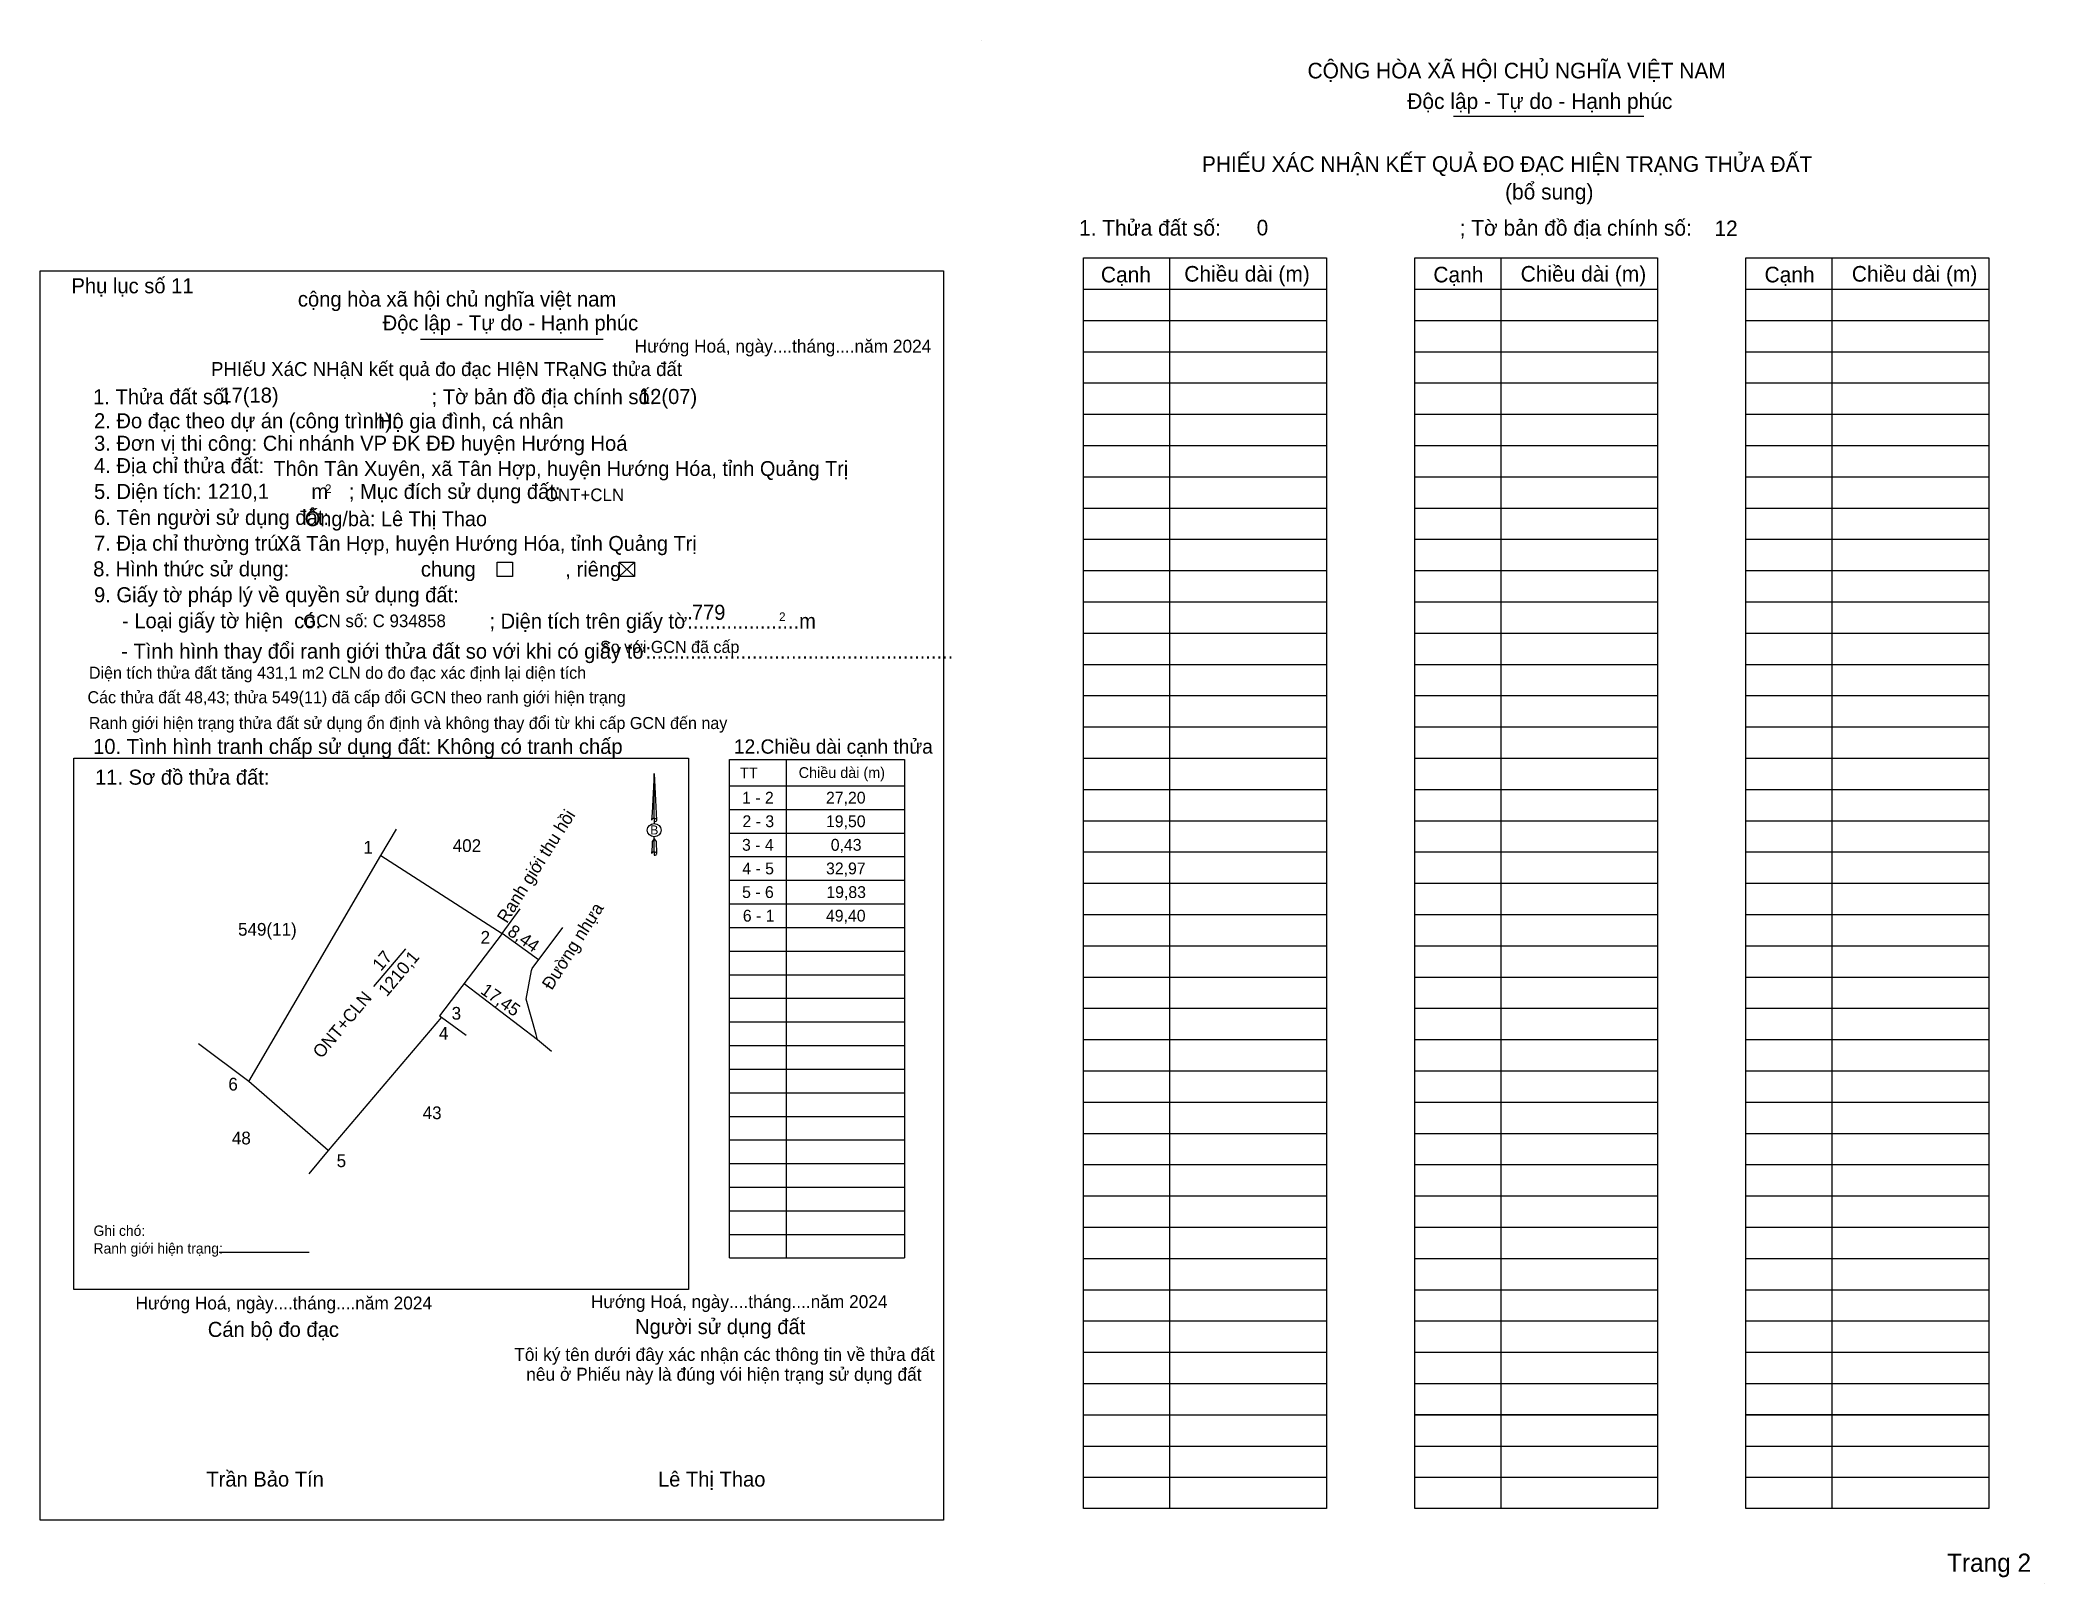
# Model space of a CAD drawing. Extents: x 551735 to 552113, y 1840874 to 1841165.
import ezdxf

# ---------------------------------------------------------------- set-up
doc = ezdxf.new("R2010")
doc.units = 0
for name, color, linetype in [('Level 1', 7, 'Continuous'), ('Level 10', 7, 'Continuous'), ('Level 13', 7, 'Continuous'), ('Level 23', 7, 'Continuous'), ('Level 27', 7, 'Continuous'), ('Level 3', 7, 'Continuous'), ('Level 36', 7, 'Continuous'), ('Level 40', 7, 'Continuous'), ('Level 52', 7, 'Continuous'), ('Level 53', 7, 'Continuous'), ('Level 6', 7, 'Continuous'), ('Level 9', 7, 'Continuous')]:
    doc.layers.add(name, color=color, linetype=linetype)

msp = doc.modelspace()

# ---------------------------------------------------------------- linework, layer by layer
at = {"layer": 'Level 1'}
for p, q in [((551912.69, 1841165.05), (551912.69, 1841165.05)), ((552001.64, 1841150.7), (552037.53, 1841150.7)), ((551948.09, 1841123.97), (551948.09, 1840888.08)), ((552010.54, 1841123.97), (552010.54, 1840888.08)), ((552072.98, 1841123.97), (552072.98, 1840888.08)), ((551931.87, 1841118.07), (551977.67, 1841118.07)), ((551994.32, 1841118.07), (552040.12, 1841118.07)), ((552056.77, 1841118.07), (552102.57, 1841118.07)), ((551931.87, 1841112.17), (551977.67, 1841112.17)), ((551994.32, 1841112.17), (552040.12, 1841112.17)), ((552056.77, 1841112.17), (552102.57, 1841112.17)), ((551931.87, 1841106.27), (551977.67, 1841106.27)), ((551994.32, 1841106.27), (552040.12, 1841106.27)), ((552056.77, 1841106.27), (552102.57, 1841106.27)), ((551931.87, 1841100.38), (551977.67, 1841100.38)), ((551994.32, 1841100.38), (552040.12, 1841100.38)), ((552056.77, 1841100.38), (552102.57, 1841100.38)), ((551931.87, 1841094.48), (551977.67, 1841094.48)), ((551994.32, 1841094.48), (552040.12, 1841094.48)), ((552056.77, 1841094.48), (552102.57, 1841094.48)), ((551931.87, 1841088.58), (551977.67, 1841088.58)), ((551994.32, 1841088.58), (552040.12, 1841088.58)), ((552056.77, 1841088.58), (552102.57, 1841088.58)), ((551931.87, 1841082.69), (551977.67, 1841082.69)), ((551994.32, 1841082.69), (552040.12, 1841082.69)), ((552056.77, 1841082.69), (552102.57, 1841082.69)), ((551931.87, 1841076.79), (551977.67, 1841076.79)), ((551994.32, 1841076.79), (552040.12, 1841076.79)), ((552056.77, 1841076.79), (552102.57, 1841076.79)), ((551931.87, 1841070.89), (551977.67, 1841070.89)), ((551994.32, 1841070.89), (552040.12, 1841070.89)), ((552056.77, 1841070.89), (552102.57, 1841070.89)), ((551931.87, 1841064.99), (551977.67, 1841064.99)), ((551994.32, 1841064.99), (552040.12, 1841064.99)), ((552056.77, 1841064.99), (552102.57, 1841064.99)), ((551931.87, 1841059.1), (551977.67, 1841059.1)), ((551994.32, 1841059.1), (552040.12, 1841059.1)), ((552056.77, 1841059.1), (552102.57, 1841059.1)), ((551931.87, 1841053.2), (551977.67, 1841053.2)), ((551994.32, 1841053.2), (552040.12, 1841053.2)), ((552056.77, 1841053.2), (552102.57, 1841053.2)), ((551931.87, 1841047.3), (551977.67, 1841047.3)), ((551994.32, 1841047.3), (552040.12, 1841047.3)), ((552056.77, 1841047.3), (552102.57, 1841047.3)), ((551931.87, 1841041.41), (551977.67, 1841041.41)), ((551994.32, 1841041.41), (552040.12, 1841041.41)), ((552056.77, 1841041.41), (552102.57, 1841041.41)), ((551931.87, 1841035.51), (551977.67, 1841035.51)), ((551994.32, 1841035.51), (552040.12, 1841035.51)), ((552056.77, 1841035.51), (552102.57, 1841035.51)), ((551875.79, 1841029.37), (551875.79, 1840935.35)), ((551931.87, 1841029.61), (551977.67, 1841029.61)), ((551994.32, 1841029.61), (552040.12, 1841029.61)), ((552056.77, 1841029.61), (552102.57, 1841029.61)), ((551865.1, 1841024.39), (551898.12, 1841024.39)), ((551931.87, 1841023.71), (551977.67, 1841023.71)), ((551994.32, 1841023.71), (552040.12, 1841023.71)), ((552056.77, 1841023.71), (552102.57, 1841023.71)), ((551865.1, 1841019.94), (551898.12, 1841019.94)), ((551865.1, 1841015.49), (551898.12, 1841015.49)), ((551931.87, 1841017.82), (551977.67, 1841017.82)), ((551994.32, 1841017.82), (552040.12, 1841017.82)), ((552056.77, 1841017.82), (552102.57, 1841017.82)), ((551865.1, 1841011.04), (551898.12, 1841011.04)), ((551931.87, 1841011.92), (551977.67, 1841011.92)), ((551994.32, 1841011.92), (552040.12, 1841011.92)), ((552056.77, 1841011.92), (552102.57, 1841011.92)), ((551865.1, 1841006.58), (551898.12, 1841006.58)), ((551931.87, 1841006.02), (551977.67, 1841006.02)), ((551994.32, 1841006.02), (552040.12, 1841006.02)), ((552056.77, 1841006.02), (552102.57, 1841006.02)), ((551865.1, 1841002.13), (551898.12, 1841002.13)), ((551931.87, 1841000.13), (551977.67, 1841000.13)), ((551994.32, 1841000.13), (552040.12, 1841000.13)), ((552056.77, 1841000.13), (552102.57, 1841000.13)), ((551865.1, 1840997.68), (551898.12, 1840997.68)), ((551865.1, 1840993.23), (551898.12, 1840993.23)), ((551931.87, 1840994.23), (551977.67, 1840994.23)), ((551994.32, 1840994.23), (552040.12, 1840994.23)), ((552056.77, 1840994.23), (552102.57, 1840994.23)), ((551865.1, 1840988.78), (551898.12, 1840988.78)), ((551931.87, 1840988.33), (551977.67, 1840988.33)), ((551994.32, 1840988.33), (552040.12, 1840988.33)), ((552056.77, 1840988.33), (552102.57, 1840988.33)), ((551865.1, 1840984.32), (551898.12, 1840984.32)), ((551931.87, 1840982.44), (551977.67, 1840982.44)), ((551994.32, 1840982.44), (552040.12, 1840982.44)), ((552056.77, 1840982.44), (552102.57, 1840982.44)), ((551865.1, 1840979.87), (551898.12, 1840979.87)), ((551865.1, 1840975.42), (551898.12, 1840975.42)), ((551931.87, 1840976.54), (551977.67, 1840976.54)), ((551994.32, 1840976.54), (552040.12, 1840976.54)), ((552056.77, 1840976.54), (552102.57, 1840976.54)), ((551865.1, 1840970.97), (551898.12, 1840970.97)), ((551931.87, 1840970.64), (551977.67, 1840970.64)), ((551994.32, 1840970.64), (552040.12, 1840970.64)), ((552056.77, 1840970.64), (552102.57, 1840970.64)), ((551865.1, 1840966.52), (551898.12, 1840966.52)), ((551865.1, 1840962.06), (551898.12, 1840962.06)), ((551931.87, 1840964.74), (551977.67, 1840964.74)), ((551994.32, 1840964.74), (552040.12, 1840964.74)), ((552056.77, 1840964.74), (552102.57, 1840964.74)), ((551931.87, 1840958.85), (551977.67, 1840958.85)), ((551994.32, 1840958.85), (552040.12, 1840958.85)), ((552056.77, 1840958.85), (552102.57, 1840958.85)), ((551865.1, 1840957.61), (551898.12, 1840957.61)), ((551865.1, 1840953.16), (551898.12, 1840953.16)), ((551931.87, 1840952.95), (551977.67, 1840952.95)), ((551994.32, 1840952.95), (552040.12, 1840952.95)), ((552056.77, 1840952.95), (552102.57, 1840952.95)), ((551865.1, 1840948.71), (551898.12, 1840948.71)), ((551931.87, 1840947.05), (551977.67, 1840947.05)), ((551994.32, 1840947.05), (552040.12, 1840947.05)), ((552056.77, 1840947.05), (552102.57, 1840947.05)), ((551865.1, 1840944.25), (551898.12, 1840944.25)), ((551865.1, 1840939.8), (551898.12, 1840939.8)), ((551931.87, 1840941.16), (551977.67, 1840941.16)), ((551994.32, 1840941.16), (552040.12, 1840941.16)), ((552056.77, 1840941.16), (552102.57, 1840941.16)), ((551865.1, 1840935.35), (551898.12, 1840935.35)), ((551931.87, 1840935.26), (551977.67, 1840935.26)), ((551994.32, 1840935.26), (552040.12, 1840935.26)), ((552056.77, 1840935.26), (552102.57, 1840935.26)), ((551931.87, 1840929.36), (551977.67, 1840929.36)), ((551994.32, 1840929.36), (552040.12, 1840929.36)), ((552056.77, 1840929.36), (552102.57, 1840929.36)), ((551931.87, 1840923.46), (551977.67, 1840923.46)), ((551994.32, 1840923.46), (552040.12, 1840923.46)), ((552056.77, 1840923.46), (552102.57, 1840923.46)), ((551931.87, 1840917.57), (551977.67, 1840917.57)), ((551994.32, 1840917.57), (552040.12, 1840917.57)), ((552056.77, 1840917.57), (552102.57, 1840917.57)), ((551931.87, 1840911.67), (551977.67, 1840911.67)), ((551994.32, 1840911.67), (552040.12, 1840911.67)), ((552056.77, 1840911.67), (552102.57, 1840911.67)), ((551931.87, 1840905.77), (551977.67, 1840905.77)), ((551994.32, 1840905.77), (552040.12, 1840905.77)), ((552056.77, 1840905.77), (552102.57, 1840905.77)), ((551931.87, 1840899.88), (551977.67, 1840899.88)), ((551994.32, 1840899.88), (552040.12, 1840899.88)), ((552056.77, 1840899.88), (552102.57, 1840899.88)), ((551931.87, 1840893.98), (551977.67, 1840893.98)), ((551931.87, 1840893.98), (551977.67, 1840893.98)), ((551994.32, 1840893.98), (552040.12, 1840893.98)), ((551994.32, 1840893.98), (552040.12, 1840893.98)), ((552056.77, 1840893.98), (552102.57, 1840893.98)), ((552056.77, 1840893.98), (552102.57, 1840893.98)), ((552113.14, 1840873.87), (552113.14, 1840873.87))]:
    msp.add_line(p, q, dxfattribs=at)
for points in [[(551931.87, 1841123.97), (551977.67, 1841123.97), (551977.67, 1840888.08), (551931.87, 1840888.08)], [(551994.32, 1841123.97), (552040.12, 1841123.97), (552040.12, 1840905.77), (551994.32, 1840905.77)], [(551994.32, 1841123.97), (552040.12, 1841123.97), (552040.12, 1840888.08), (551994.32, 1840888.08)], [(552056.77, 1841123.97), (552102.57, 1841123.97), (552102.57, 1840905.77), (552056.77, 1840905.77)], [(552056.77, 1841123.97), (552102.57, 1841123.97), (552102.57, 1840888.08), (552056.77, 1840888.08)]]:
    msp.add_lwpolyline(points, close=True, dxfattribs=at)
msp.add_lwpolyline([(551865.1, 1840935.35), (551865.1, 1841029.37), (551898.12, 1841029.37), (551898.12, 1840935.35)], dxfattribs=at)
at = {"layer": 'Level 10'}
for p, q in [((551844.3, 1841066.59), (551847.23, 1841063.86)), ((551847.23, 1841066.59), (551844.3, 1841063.86)), ((551829.09, 1840991.57), (551822.26, 1840996.52)), ((551828.93, 1840976.5), (551815.06, 1840987.08)), ((551774.46, 1840968.63), (551764.98, 1840975.75))]:
    msp.add_line(p, q, dxfattribs=at)
msp.add_lwpolyline([(551810.78, 1840980.78), (551789.45, 1840955.64), (551774.46, 1840968.63), (551799.4, 1841011.27), (551822.26, 1840996.52), (551810.43, 1840981.02)], close=True, dxfattribs=at)
at = {"layer": 'Level 13'}
msp.add_line((551768.9, 1840936.43), (551785.85, 1840936.43), dxfattribs=at)
msp.add_lwpolyline([(551735.13, 1841121.5), (551905.46, 1841121.5), (551905.46, 1840885.91), (551735.13, 1840885.91)], close=True, dxfattribs=at)
at = {"layer": 'Level 23'}
msp.add_lwpolyline([(551831.52, 1840974.3), (551828.93, 1840976.5), (551828.65, 1840977.47), (551826.76, 1840984.16), (551827.81, 1840989.59), (551827.88, 1840989.96), (551833.66, 1840997.65)], dxfattribs=at)
at = {"layer": 'Level 27'}
for p, q in [((551799.4, 1841011.27), (551802.31, 1841016.24)), ((551822.26, 1840996.52), (551825.64, 1841001.18)), ((551810.78, 1840980.78), (551815.43, 1840977.39)), ((551789.45, 1840955.64), (551785.81, 1840951.19))]:
    msp.add_line(p, q, dxfattribs=at)
at = {"layer": 'Level 3'}
for p, q in [((551912.69, 1841165.05), (551912.69, 1841165.05)), ((552113.15, 1840873.87), (552113.15, 1840873.87))]:
    msp.add_line(p, q, dxfattribs=at)
at = {"layer": 'Level 40'}
for p, q in [((551850.92, 1841026.7), (551850.52, 1841019.32)), ((551850.92, 1841026.7), (551851.36, 1841017.95)), ((551850.92, 1841026.7), (551851.36, 1841017.95)), ((551850.92, 1841018.24), (551850.92, 1841026.7)), ((551850.92, 1841026.7), (551851.36, 1841017.95)), ((551850.52, 1841019.32), (551850.42, 1841017.95)), ((551850.92, 1841018.24), (551850.92, 1841017.92)), ((551850.92, 1841017.92), (551850.92, 1841017.67)), ((551850.92, 1841017.67), (551850.92, 1841017.33)), ((551850.92, 1841017.67), (551850.92, 1841017.33)), ((551850.92, 1841017.67), (551850.92, 1841017.33)), ((551850.92, 1841014.39), (551850.92, 1841014.78)), ((551850.92, 1841014.39), (551850.92, 1841014.78)), ((551850.92, 1841014.39), (551850.92, 1841014.78)), ((551851.36, 1841017.95), (551851.36, 1841017.95)), ((551850.52, 1841013.01), (551850.42, 1841011.62)), ((551850.54, 1841013.89), (551850.52, 1841013.01)), ((551850.92, 1841014.39), (551850.54, 1841013.89)), ((551850.92, 1841014.39), (551851.27, 1841013.89)), ((551850.92, 1841014.39), (551851.27, 1841013.89)), ((551850.92, 1841014.39), (551851.27, 1841013.89)), ((551850.92, 1841011.92), (551850.92, 1841014.39)), ((551850.92, 1841011.92), (551850.92, 1841011.57)), ((551850.92, 1841011.57), (551850.92, 1841011.33)), ((551851.27, 1841013.89), (551851.36, 1841011.62)), ((551851.27, 1841013.89), (551851.36, 1841011.62)), ((551851.27, 1841013.89), (551851.36, 1841011.62)), ((551851.36, 1841011.62), (551851.36, 1841011.62))]:
    msp.add_line(p, q, dxfattribs=at)
msp.add_ellipse((551850.92, 1841016.03), major_axis=(1.3, 0), ratio=0.952727, dxfattribs=at)
for centre, start_param, end_param in [((551850.92, 1841017.94), 1.570796, 3.074452), ((551850.92, 1841017.94), 0.067141, 1.570796), ((551850.92, 1841017.94), 4.712389, 6.283185), ((551850.92, 1841011.6), 2.491069, 3.074278), ((551850.92, 1841011.6), 1.570796, 2.491069), ((551850.92, 1841011.6), 0.067141, 1.570796), ((551850.92, 1841011.6), 4.712389, 6.283185)]:
    msp.add_ellipse(centre, major_axis=(0.478, 0), ratio=0.614131, start_param=start_param, end_param=end_param, dxfattribs=at)
at = {"layer": 'Level 53'}
for p, q in [((551735.12, 1841121.5), (551735.12, 1841121.5)), ((551806.86, 1841108.61), (551841.3, 1841108.61)), ((551741.49, 1841029.61), (551857.38, 1841029.61)), ((551741.49, 1840929.39), (551741.49, 1841029.61)), ((551857.38, 1841029.61), (551857.38, 1840929.39)), ((551857.38, 1840929.39), (551741.49, 1840929.39)), ((551905.44, 1840885.92), (551905.44, 1840885.92))]:
    msp.add_line(p, q, dxfattribs=at)
for points in [[(551821.29, 1841066.59), (551824.21, 1841066.59), (551824.21, 1841063.86), (551821.29, 1841063.86)], [(551844.3, 1841066.59), (551847.23, 1841066.59), (551847.23, 1841063.86), (551844.3, 1841063.86)]]:
    msp.add_lwpolyline(points, close=True, dxfattribs=at)
at = {"layer": 'Level 9'}
msp.add_line((551798.07, 1840986.53), (551804.06, 1840993.68), dxfattribs=at)

# ---------------------------------------------------------------- texts
at = {"layer": 'Level 1'}
for s, height, p in [('CỘNG HÒA XÃ HỘI CHỦ NGHĨA VIỆT NAM', 2.9486, (551974.11, 1841157.82)), ('Độc lập - Tự do - Hạnh phúc', 2.9486, (551992.92, 1841152.06)), ('PHIẾU XÁC NHẬN KẾT QUẢ ĐO ĐẠC HIỆN TRẠNG THỬA ĐẤT', 2.9486, (551954.19, 1841140.2)), ('(bổ sung)', 2.949, (552011.36, 1841134.98)), ('1. Thửa đất số:', 2.9486, (551931.02, 1841128.16)), ('; Tờ bản đồ địa chính số:', 2.9486, (552002.78, 1841128.16)), ('Cạnh', 2.949, (551935.15, 1841119.35)), ('Chiều dài (m)', 2.9486, (551950.87, 1841119.49)), ('Cạnh', 2.949, (551997.84, 1841119.35)), ('Chiều dài (m)', 2.9486, (552014.3, 1841119.49)), ('Cạnh', 2.949, (552060.29, 1841119.35)), ('Chiều dài (m)', 2.9486, (552076.74, 1841119.49)), ('TT', 2.027, (551867.11, 1841025.81)), ('Chiều dài (m)', 2.0274, (551878.16, 1841025.88)), ('Trang 2', 3.44, (552094.69, 1840876.15))]:
    msp.add_text(s, height=height, dxfattribs=at).set_placement(p)
at = {"layer": 'Level 13'}
for s, p in [('17', (551799.39, 1840989.3)), ('1210,1', (551800.51, 1840984.5)), ('ONT+CLN', (551788.16, 1840972.82))]:
    msp.add_text(s, height=2.398, rotation=50.0611, dxfattribs=at).set_placement(p)
at = {"layer": 'Level 36'}
for s, height, p in [('Ranh giới thu hồi', 2.3977, (551823.14, 1840998.31)), ('Đường nhựa', 2.398, (551831.61, 1840985.72))]:
    msp.add_text(s, height=height, rotation=57.722, dxfattribs=at).set_placement(p)
for s, p in [('402', (551812.93, 1841011.92)), ('549(11)', (551772.45, 1840996.13)), ('43', (551807.26, 1840961.53)), ('48', (551771.29, 1840956.77))]:
    msp.add_text(s, height=2.398, dxfattribs=at).set_placement(p)
at = {"layer": 'Level 40'}
msp.add_text('B', height=1.7, dxfattribs=at).set_placement((551850.18, 1841015.22))
at = {"layer": 'Level 52'}
for s, p in [('1 - 2', (551867.49, 1841021.05)), ('27,20', (551883.31, 1841021.05)), ('2 - 3', (551867.56, 1841016.6)), ('19,50', (551883.31, 1841016.6)), ('3 - 4', (551867.48, 1841012.15)), ('0,43', (551884.21, 1841012.15)), ('4 - 5', (551867.53, 1841007.7)), ('32,97', (551883.32, 1841007.7)), ('5 - 6', (551867.49, 1841003.24)), ('19,83', (551883.38, 1841003.24)), ('6 - 1', (551867.63, 1840998.79)), ('49,40', (551883.31, 1840998.79))]:
    msp.add_text(s, height=2.23, dxfattribs=at).set_placement(p)
at = {"layer": 'Level 53'}
for s, height, p in [('Phụ lục số 11', 2.8399, (551741.04, 1841117.29)), ('cộng hòa xã hội chủ nghĩa việt nam', 2.843, (551783.73, 1841114.79)), ('Độc lập - Tự do - Hạnh phúc', 2.843, (551799.71, 1841110.3)), ('Hướng Hoá, ngày....tháng....năm 2024', 2.4361, (551847.24, 1841106.11)), ('PHIếU XáC NHậN kết quả đo đạc HIệN TRạNG thửa đất', 2.6321, (551767.35, 1841101.69)), ('1. Thửa đất số:', 2.8399, (551745.12, 1841096.35)), ('; Tờ bản đồ địa chính số:', 2.8399, (551808.94, 1841096.37)), ('2. Đo đạc theo dự án (công trình):', 2.8389, (551745.29, 1841091.83)), ('Hộ gia đình, cá nhân', 2.8389, (551798.83, 1841091.78)), ('3. Đơn vị thi công: Chi nhánh VP ĐK ĐĐ huyện Hướng Hoá', 2.8389, (551745.29, 1841087.59)), ('4. Địa chỉ thửa đất:', 2.8389, (551745.29, 1841083.37)), ('5. Diện tích:', 2.8389, (551745.29, 1841078.5)), ('m', 2.84, (551786.28, 1841078.5)), ('2', 1.62, (551788.85, 1841079.63)), ('; Mục đích sử dụng đất:', 2.8399, (551793.34, 1841078.5)), ('6. Tên người sử dụng đất:', 2.8389, (551745.29, 1841073.6)), ('7. Địa chỉ thường trú:', 2.8389, (551745.29, 1841068.75)), ('8. Hình thức sử dụng:', 2.8389, (551745.14, 1841063.9)), ('chung                , riêng', 2.8399, (551806.92, 1841063.86)), ('9. Giấy tờ pháp lý về quyền sử dụng đất:', 2.8389, (551745.29, 1841059.01)), ('     - Loại giấy tờ hiện  có:', 2.8399, (551745.29, 1841054.12)), ('     ; Diện tích trên giấy tờ:...................m', 2.8389, (551814.57, 1841054.06)), ('779', 2.839, (551858.01, 1841055.71)), ('2', 1.62, (551874.48, 1841055.49)), ('     - Tình hình thay đổi ranh giới thửa đất so với khi có giấy tờ:......................................................', 2.83986, (551745.12, 1841048.38)), ('10. Tình hình tranh chấp sử dụng đất: Không có tranh chấp', 2.8389, (551745.12, 1841030.41)), ('12.Chiều dài cạnh thửa', 2.697, (551865.95, 1841030.46)), ('11. Sơ đồ thửa đất:', 2.8389, (551745.48, 1841024.61)), ('Ghi chó:', 1.955, (551745.2, 1840939.51)), ('Ranh giới hiện trạng:', 1.9546, (551745.2, 1840936.18)), ('Hướng Hoá, ngày....tháng....năm 2024', 2.4361, (551753.1, 1840925.63)), ('Hướng Hoá, ngày....tháng....năm 2024', 2.4361, (551838.98, 1840925.89)), ('Người sử dụng đất', 2.843, (551847.31, 1840920.98)), ('Cán bộ đo đạc', 2.8431, (551766.74, 1840920.45)), ('Tôi ký tên dưới đây xác nhận các thông tin về thửa đất ', 2.4467, (551824.52, 1840915.93)), ('nêu ở Phiếu này là đúng vói hiện trạng sử dụng đất', 2.4467, (551826.78, 1840912.19)), ('Trần Bảo Tín', 2.8389, (551766.47, 1840892.22)), ('Lê Thị Thao', 2.8389, (551851.63, 1840892.22))]:
    msp.add_text(s, height=height, dxfattribs=at).set_placement(p)
at = {"layer": 'Level 6'}
for s, height, p in [('0', 2.93, (551964.51, 1841128.22)), ('12', 2.935, (552050.84, 1841128.09))]:
    msp.add_text(s, height=height, rotation=359.8394, dxfattribs=at).set_placement(p)
for s, height, p in [('17(18)', 2.839, (551769.12, 1841096.66)), ('12(07)', 2.839, (551848.05, 1841096.41)), ('Thôn Tân Xuyên, xã Tân Hợp, huyện Hướng Hóa, tỉnh Quảng Trị', 2.8003, (551779.13, 1841082.84)), ('1210,1', 2.839, (551766.67, 1841078.53)), ('ONT+CLN', 2.38, (551830.29, 1841078.09)), ('Ông/bà: Lê Thị Thao', 2.8003, (551785.04, 1841073.37)), ('Xã Tân Hợp, huyện Hướng Hóa, tỉnh Quảng Trị', 2.8003, (551779.69, 1841068.72)), ('GCN số: C 934858', 2.3803, (551784.74, 1841054.32)), ('So với GCN đã cấp', 2.2683, (551840.71, 1841049.47)), ('Diện tích thửa đất tăng 431,1 m2 CLN do đo đạc xác định lại diện tích', 2.2683, (551744.32, 1841044.59)), ('Các thửa đất 48,43; thửa 549(11) đã cấp đổi GCN theo ranh giới hiện trạng', 2.2683, (551744.06, 1841039.97)), ('Ranh giới hiện trạng thửa đất sử dụng ổn định và không thay đổi từ khi cấp GCN đến nay', 2.2683, (551744.32, 1841035.11))]:
    msp.add_text(s, height=height, dxfattribs=at).set_placement(p)
at = {"layer": 'Level 9'}
for s, p in [('1', (551796.09, 1841011.62)), ('2', (551818.18, 1840994.62)), ('3', (551812.72, 1840980.3)), ('4', (551810.32, 1840976.53)), ('6', (551770.62, 1840966.93)), ('5', (551791.04, 1840952.48))]:
    msp.add_text(s, height=2.4, dxfattribs=at).set_placement(p)
for s, p in [('8,44', (551823.06, 1840996.43)), ('17,45', (551817.99, 1840985.36))]:
    msp.add_text(s, height=2.398, rotation=325.0807, dxfattribs=at).set_placement(p)

doc.saveas('drawing.dxf')
